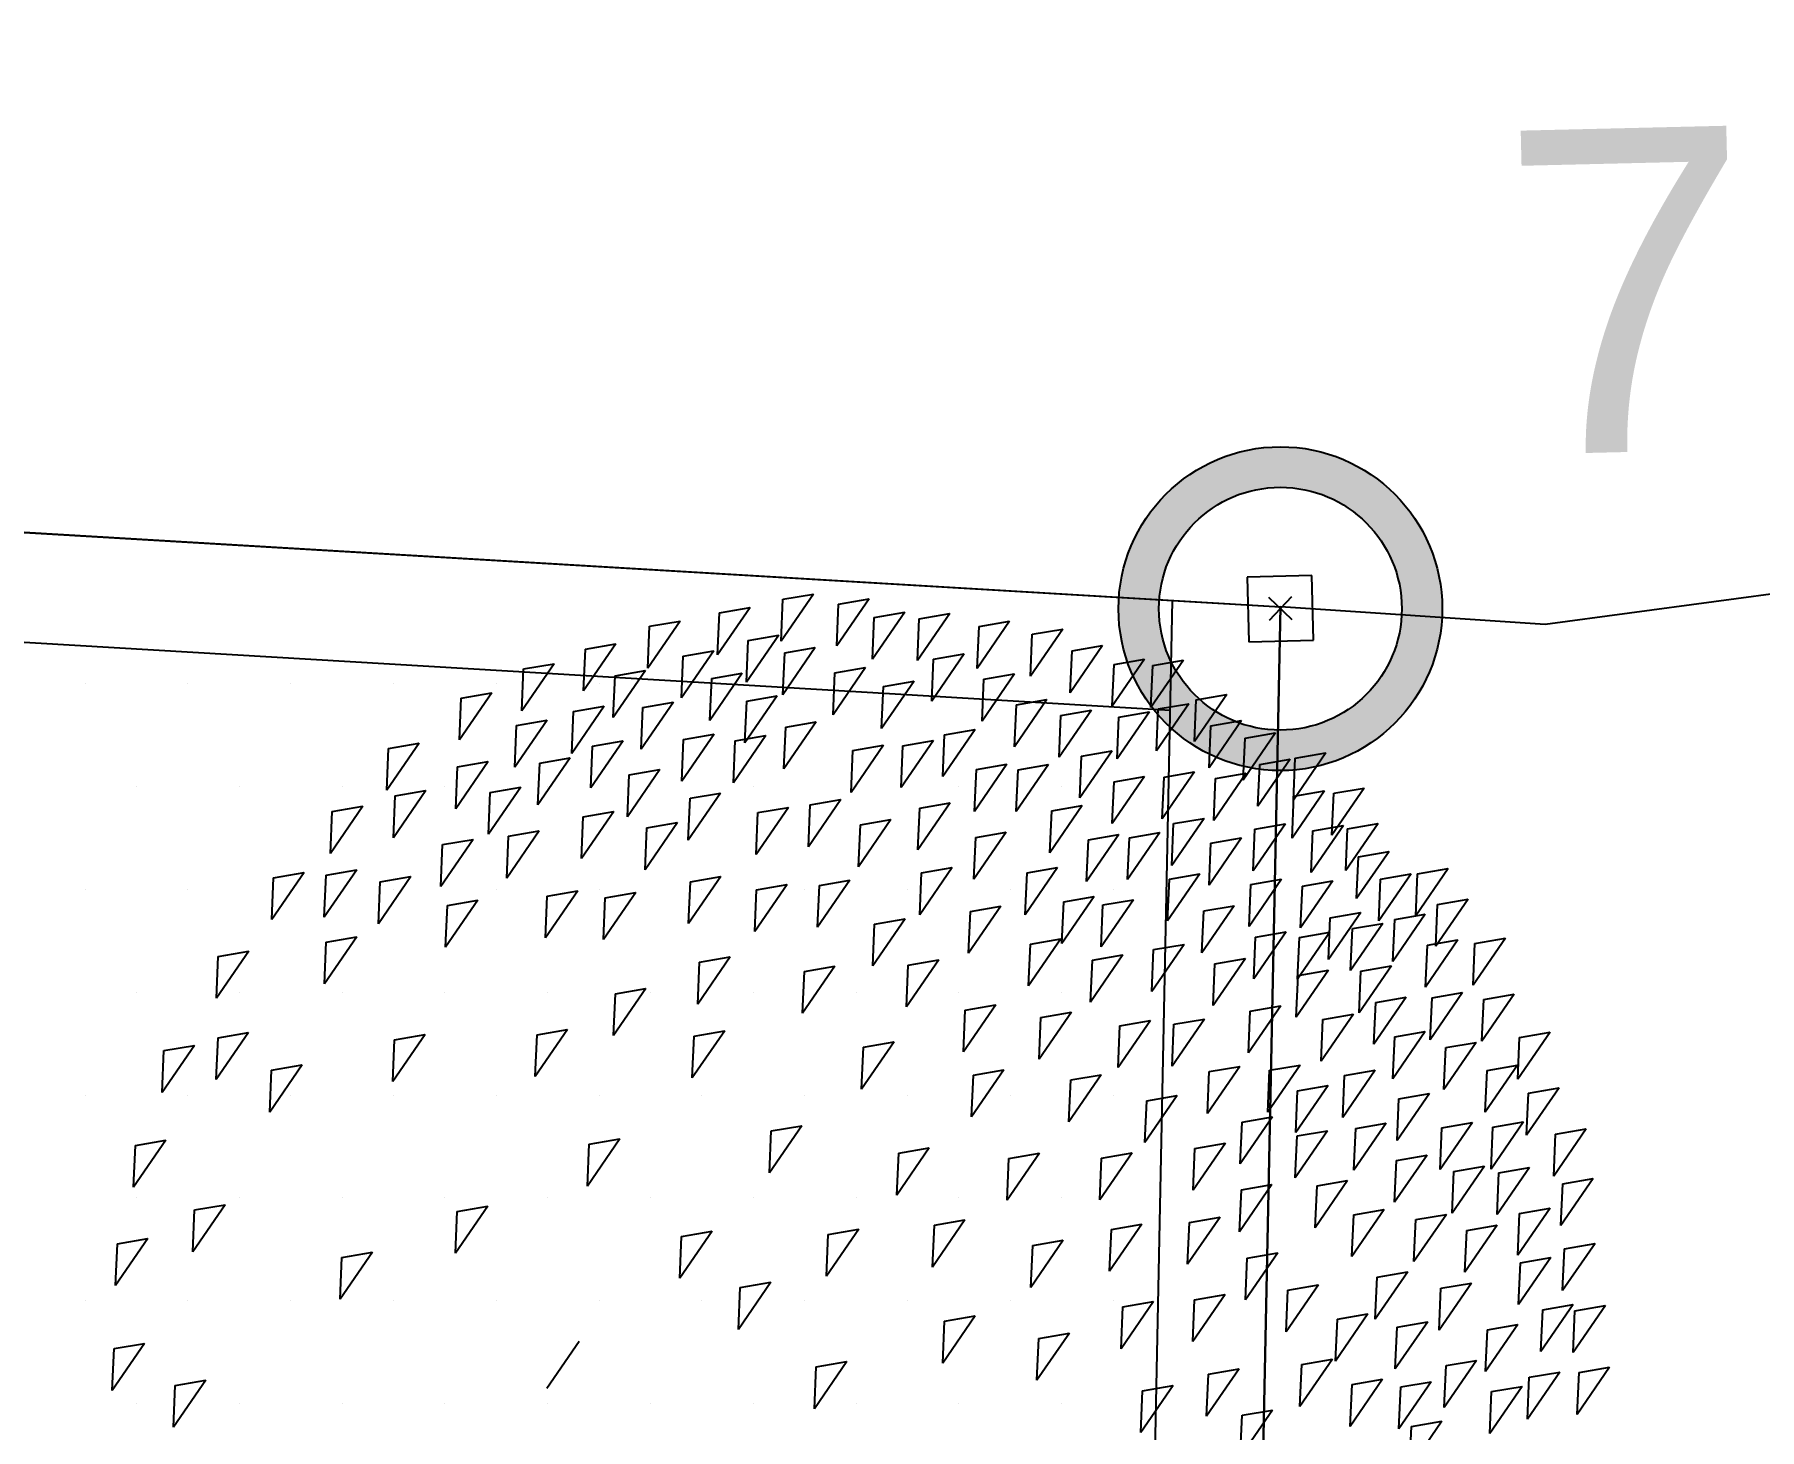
# Model space of a CAD drawing. Header units: millimetres. Extents: x 43168.9 to 43194.6, y -25545.1 to -25543.4.
# Drawn here: x 43172.3356 to 43172.3995, y -25543.6794 to -25543.6277 of the extents above; entities that cross this region are included whole.
import ezdxf

# ---------------------------------------------------------------- set-up
doc = ezdxf.new("R2010")
doc.units = ezdxf.units.MM
doc.header["$LTSCALE"] = 200
doc.layers.add('agac_sgh', color=7, linetype='Continuous', true_color=0x244700)
doc.layers.add('cim_sgh', color=7, linetype='Continuous', true_color=0x248f00)
for name, color, linetype in [('arsasiniri_sgh', 10, 'Continuous'), ('sembol_sgh', 8, 'Continuous'), ('vaziyet-01_sgh', 33, 'Continuous')]:
    doc.layers.add(name, color=color, linetype=linetype)
doc.styles.add('1-200', font='arial.ttf', dxfattribs={"height": 60})

msp = doc.modelspace()

# ---------------------------------------------------------------- hatches: boundary and pattern name
h = msp.add_hatch(color=256)
edge = h.paths.add_edge_path()
edge.add_arc((43172.381754, -25543.648962), 0.006, 0, 360)
edge = h.paths.add_edge_path(flags=16)
edge.add_arc((43172.381754, -25543.648962), 0.0045, 0, 360)

# ---------------------------------------------------------------- linework, layer by layer
at = {"color": 0, "linetype": 'ByBlock', "lineweight": -2}
for p, q in [((43172.382925, -25543.647734), (43172.380526, -25543.647791)), ((43172.380526, -25543.647791), (43172.380583, -25543.65019)), ((43172.382983, -25543.650133), (43172.382925, -25543.647734)), ((43172.382189, -25543.649376), (43172.38132, -25543.648548)), ((43172.382168, -25543.648528), (43172.38134, -25543.649396)), ((43172.380583, -25543.65019), (43172.382983, -25543.650133))]:
    msp.add_line(p, q, dxfattribs=at)
at = {"color": 0, "linetype": 'Continuous', "lineweight": -2}
for radius in [0.006, 0.0045]:
    msp.add_circle((43172.381754, -25543.648962), radius, dxfattribs=at)
at = {"layer": 'agac_sgh', "color": 0}
for p, q in [((43172.364449, -25543.648418), (43172.36325, -25543.650163)), ((43172.363318, -25543.648614), (43172.364449, -25543.648418)), ((43172.362098, -25543.648922), (43172.360899, -25543.650667)), ((43172.360899, -25543.650667), (43172.360966, -25543.649118)), ((43172.360966, -25543.649118), (43172.362098, -25543.648922)), ((43172.36325, -25543.650163), (43172.363318, -25543.648614)), ((43172.366512, -25543.648592), (43172.365313, -25543.650337)), ((43172.365313, -25543.650337), (43172.36538, -25543.648788)), ((43172.36538, -25543.648788), (43172.366512, -25543.648592)), ((43172.367833, -25543.649088), (43172.366633, -25543.650833)), ((43172.366701, -25543.649284), (43172.367833, -25543.649088)), ((43172.369505, -25543.649136), (43172.368306, -25543.650882)), ((43172.368373, -25543.649332), (43172.369505, -25543.649136)), ((43172.359507, -25543.649419), (43172.358308, -25543.651164)), ((43172.358308, -25543.651164), (43172.358375, -25543.649615)), ((43172.358375, -25543.649615), (43172.359507, -25543.649419)), ((43172.366633, -25543.650833), (43172.366701, -25543.649284)), ((43172.368306, -25543.650882), (43172.368373, -25543.649332)), ((43172.371719, -25543.649429), (43172.37052, -25543.651175)), ((43172.37052, -25543.651175), (43172.370587, -25543.649625)), ((43172.370587, -25543.649625), (43172.371719, -25543.649429)), ((43172.373693, -25543.649715), (43172.372494, -25543.651461)), ((43172.372561, -25543.649911), (43172.373693, -25543.649715)), ((43172.35713, -25543.650265), (43172.355931, -25543.65201)), ((43172.355931, -25543.65201), (43172.355998, -25543.650461)), ((43172.355998, -25543.650461), (43172.35713, -25543.650265)), ((43172.363167, -25543.649944), (43172.361968, -25543.65169)), ((43172.361968, -25543.65169), (43172.362035, -25543.65014)), ((43172.362035, -25543.65014), (43172.363167, -25543.649944)), ((43172.364517, -25543.650403), (43172.363317, -25543.652148)), ((43172.363385, -25543.650599), (43172.364517, -25543.650403)), ((43172.372494, -25543.651461), (43172.372561, -25543.649911)), ((43172.375165, -25543.65033), (43172.373966, -25543.652076)), ((43172.374033, -25543.650526), (43172.375165, -25543.65033)), ((43172.354841, -25543.650999), (43172.353642, -25543.652745)), ((43172.353709, -25543.651195), (43172.354841, -25543.650999)), ((43172.360756, -25543.650523), (43172.359557, -25543.652268)), ((43172.359557, -25543.652268), (43172.359624, -25543.650719)), ((43172.359624, -25543.650719), (43172.360756, -25543.650523)), ((43172.363317, -25543.652148), (43172.363385, -25543.650599)), ((43172.366378, -25543.651143), (43172.365179, -25543.652889)), ((43172.365246, -25543.651339), (43172.366378, -25543.651143)), ((43172.370033, -25543.650639), (43172.368834, -25543.652384)), ((43172.368834, -25543.652384), (43172.368902, -25543.650835)), ((43172.368902, -25543.650835), (43172.370033, -25543.650639)), ((43172.373966, -25543.652076), (43172.374033, -25543.650526)), ((43172.376724, -25543.650833), (43172.375525, -25543.652578)), ((43172.375525, -25543.652578), (43172.375592, -25543.651029)), ((43172.375592, -25543.651029), (43172.376724, -25543.650833)), ((43172.378158, -25543.650875), (43172.376959, -25543.65262)), ((43172.376959, -25543.65262), (43172.377026, -25543.651071)), ((43172.377026, -25543.651071), (43172.378158, -25543.650875)), ((43172.353642, -25543.652745), (43172.353709, -25543.651195)), ((43172.358228, -25543.65125), (43172.357029, -25543.652996)), ((43172.357029, -25543.652996), (43172.357096, -25543.651446)), ((43172.357096, -25543.651446), (43172.358228, -25543.65125)), ((43172.361813, -25543.651354), (43172.360613, -25543.653099)), ((43172.360613, -25543.653099), (43172.360681, -25543.65155)), ((43172.360681, -25543.65155), (43172.361813, -25543.651354)), ((43172.365179, -25543.652889), (43172.365246, -25543.651339)), ((43172.368176, -25543.651653), (43172.366977, -25543.653398)), ((43172.367044, -25543.651849), (43172.368176, -25543.651653)), ((43172.371895, -25543.651379), (43172.370696, -25543.653125)), ((43172.370696, -25543.653125), (43172.370763, -25543.651575)), ((43172.370763, -25543.651575), (43172.371895, -25543.651379)), ((43172.352527, -25543.652076), (43172.351328, -25543.653822)), ((43172.351328, -25543.653822), (43172.351395, -25543.652272)), ((43172.351395, -25543.652272), (43172.352527, -25543.652076)), ((43172.35926, -25543.652424), (43172.35806, -25543.654169)), ((43172.358128, -25543.65262), (43172.35926, -25543.652424)), ((43172.363108, -25543.652192), (43172.361909, -25543.653938)), ((43172.361909, -25543.653938), (43172.361976, -25543.652388)), ((43172.361976, -25543.652388), (43172.363108, -25543.652192)), ((43172.366977, -25543.653398), (43172.367044, -25543.651849)), ((43172.373102, -25543.65233), (43172.371903, -25543.654075)), ((43172.37197, -25543.652526), (43172.373102, -25543.65233)), ((43172.379768, -25543.652142), (43172.378569, -25543.653887)), ((43172.378569, -25543.653887), (43172.378636, -25543.652338)), ((43172.378636, -25543.652338), (43172.379768, -25543.652142)), ((43172.356694, -25543.652579), (43172.355495, -25543.654324)), ((43172.355495, -25543.654324), (43172.355562, -25543.652775)), ((43172.355562, -25543.652775), (43172.356694, -25543.652579)), ((43172.35806, -25543.654169), (43172.358128, -25543.65262)), ((43172.371903, -25543.654075), (43172.37197, -25543.652526)), ((43172.37475, -25543.652721), (43172.373551, -25543.654466)), ((43172.373551, -25543.654466), (43172.373618, -25543.652917)), ((43172.373618, -25543.652917), (43172.37475, -25543.652721)), ((43172.3769, -25543.652783), (43172.375701, -25543.654528)), ((43172.375701, -25543.654528), (43172.375768, -25543.652979)), ((43172.375768, -25543.652979), (43172.3769, -25543.652783)), ((43172.378359, -25543.652482), (43172.37716, -25543.654228)), ((43172.37716, -25543.654228), (43172.377227, -25543.652678)), ((43172.377227, -25543.652678), (43172.378359, -25543.652482)), ((43172.354581, -25543.653089), (43172.353382, -25543.654835)), ((43172.353382, -25543.654835), (43172.353449, -25543.653285)), ((43172.353449, -25543.653285), (43172.354581, -25543.653089)), ((43172.360769, -25543.653612), (43172.35957, -25543.655357)), ((43172.359637, -25543.653808), (43172.360769, -25543.653612)), ((43172.36268, -25543.653667), (43172.361481, -25543.655413)), ((43172.361548, -25543.653863), (43172.36268, -25543.653667)), ((43172.364554, -25543.65315), (43172.363355, -25543.654895)), ((43172.363355, -25543.654895), (43172.363422, -25543.653346)), ((43172.363422, -25543.653346), (43172.364554, -25543.65315)), ((43172.37044, -25543.653435), (43172.369241, -25543.65518)), ((43172.369241, -25543.65518), (43172.369308, -25543.653631)), ((43172.369308, -25543.653631), (43172.37044, -25543.653435)), ((43172.380309, -25543.653111), (43172.37911, -25543.654856)), ((43172.37911, -25543.654856), (43172.379177, -25543.653307)), ((43172.379177, -25543.653307), (43172.380309, -25543.653111)), ((43172.381579, -25543.653567), (43172.38038, -25543.655312)), ((43172.380447, -25543.653763), (43172.381579, -25543.653567)), ((43172.349835, -25543.653943), (43172.348636, -25543.655689)), ((43172.348636, -25543.655689), (43172.348704, -25543.654139)), ((43172.348704, -25543.654139), (43172.349835, -25543.653943)), ((43172.357398, -25543.653857), (43172.356199, -25543.655603)), ((43172.356199, -25543.655603), (43172.356266, -25543.654053)), ((43172.356266, -25543.654053), (43172.357398, -25543.653857)), ((43172.35957, -25543.655357), (43172.359637, -25543.653808)), ((43172.361481, -25543.655413), (43172.361548, -25543.653863)), ((43172.367044, -25543.654023), (43172.365845, -25543.655768)), ((43172.365845, -25543.655768), (43172.365913, -25543.654219)), ((43172.365913, -25543.654219), (43172.367044, -25543.654023)), ((43172.368893, -25543.653847), (43172.367694, -25543.655593)), ((43172.367694, -25543.655593), (43172.367761, -25543.654043)), ((43172.367761, -25543.654043), (43172.368893, -25543.653847)), ((43172.375517, -25543.65423), (43172.374318, -25543.655976)), ((43172.374385, -25543.654426), (43172.375517, -25543.65423)), ((43172.38038, -25543.655312), (43172.380447, -25543.653763)), ((43172.38344, -25543.654307), (43172.382241, -25543.656053)), ((43172.382308, -25543.654503), (43172.38344, -25543.654307)), ((43172.352393, -25543.654628), (43172.351194, -25543.656373)), ((43172.351194, -25543.656373), (43172.351261, -25543.654824)), ((43172.351261, -25543.654824), (43172.352393, -25543.654628)), ((43172.355436, -25543.654487), (43172.354237, -25543.656232)), ((43172.354237, -25543.656232), (43172.354304, -25543.654683)), ((43172.354304, -25543.654683), (43172.355436, -25543.654487)), ((43172.358757, -25543.654926), (43172.357557, -25543.656672)), ((43172.357625, -25543.655122), (43172.358757, -25543.654926)), ((43172.371622, -25543.654727), (43172.370423, -25543.656473)), ((43172.370423, -25543.656473), (43172.37049, -25543.654923)), ((43172.37049, -25543.654923), (43172.371622, -25543.654727)), ((43172.373165, -25543.654734), (43172.371966, -25543.656479)), ((43172.371966, -25543.656479), (43172.372033, -25543.65493)), ((43172.372033, -25543.65493), (43172.373165, -25543.654734)), ((43172.374318, -25543.655976), (43172.374385, -25543.654426)), ((43172.38212, -25543.654536), (43172.380921, -25543.656281)), ((43172.380921, -25543.656281), (43172.380988, -25543.654732)), ((43172.380988, -25543.654732), (43172.38212, -25543.654536)), ((43172.382241, -25543.656053), (43172.382308, -25543.654503)), ((43172.3536, -25543.655578), (43172.352401, -25543.657323)), ((43172.352468, -25543.655774), (43172.3536, -25543.655578)), ((43172.357557, -25543.656672), (43172.357625, -25543.655122)), ((43172.376724, -25543.65518), (43172.375525, -25543.656926)), ((43172.375525, -25543.656926), (43172.375592, -25543.655376)), ((43172.375592, -25543.655376), (43172.376724, -25543.65518)), ((43172.378573, -25543.655005), (43172.377374, -25543.656751)), ((43172.377374, -25543.656751), (43172.377441, -25543.655201)), ((43172.377441, -25543.655201), (43172.378573, -25543.655005)), ((43172.380485, -25543.655061), (43172.379286, -25543.656806)), ((43172.379286, -25543.656806), (43172.379353, -25543.655257)), ((43172.379353, -25543.655257), (43172.380485, -25543.655061)), ((43172.384861, -25543.655607), (43172.383662, -25543.657352)), ((43172.38373, -25543.655803), (43172.384861, -25543.655607)), ((43172.350079, -25543.655705), (43172.34888, -25543.65745)), ((43172.34888, -25543.65745), (43172.348947, -25543.655901)), ((43172.348947, -25543.655901), (43172.350079, -25543.655705)), ((43172.352401, -25543.657323), (43172.352468, -25543.655774)), ((43172.361008, -25543.655793), (43172.359809, -25543.657538)), ((43172.359809, -25543.657538), (43172.359876, -25543.655989)), ((43172.359876, -25543.655989), (43172.361008, -25543.655793)), ((43172.36546, -25543.656036), (43172.364261, -25543.657781)), ((43172.364261, -25543.657781), (43172.364328, -25543.656232)), ((43172.364328, -25543.656232), (43172.36546, -25543.656036)), ((43172.369522, -25543.656154), (43172.368323, -25543.657899)), ((43172.36839, -25543.65635), (43172.369522, -25543.656154)), ((43172.37441, -25543.656257), (43172.373211, -25543.658003)), ((43172.373278, -25543.656453), (43172.37441, -25543.656257)), ((43172.38339, -25543.655717), (43172.382191, -25543.657462)), ((43172.382191, -25543.657462), (43172.382258, -25543.655913)), ((43172.382258, -25543.655913), (43172.38339, -25543.655717)), ((43172.383662, -25543.657352), (43172.38373, -25543.655803)), ((43172.347748, -25543.656285), (43172.346549, -25543.658031)), ((43172.346549, -25543.658031), (43172.346616, -25543.656481)), ((43172.346616, -25543.656481), (43172.347748, -25543.656285)), ((43172.357046, -25543.656479), (43172.355847, -25543.658224)), ((43172.355847, -25543.658224), (43172.355914, -25543.656675)), ((43172.355914, -25543.656675), (43172.357046, -25543.656479)), ((43172.359411, -25543.65689), (43172.358211, -25543.658636)), ((43172.358279, -25543.657086), (43172.359411, -25543.65689)), ((43172.363523, -25543.656323), (43172.362324, -25543.658069)), ((43172.362324, -25543.658069), (43172.362391, -25543.656519)), ((43172.362391, -25543.656519), (43172.363523, -25543.656323)), ((43172.367321, -25543.656776), (43172.366122, -25543.658522)), ((43172.366189, -25543.656972), (43172.367321, -25543.656776)), ((43172.368323, -25543.657899), (43172.36839, -25543.65635)), ((43172.373211, -25543.658003), (43172.373278, -25543.656453)), ((43172.378925, -25543.656732), (43172.377726, -25543.658477)), ((43172.377793, -25543.656928), (43172.378925, -25543.656732)), ((43172.351835, -25543.65751), (43172.350636, -25543.659255)), ((43172.350703, -25543.657706), (43172.351835, -25543.65751)), ((43172.354279, -25543.657199), (43172.35308, -25543.658945)), ((43172.35308, -25543.658945), (43172.353147, -25543.657395)), ((43172.353147, -25543.657395), (43172.354279, -25543.657199)), ((43172.358211, -25543.658636), (43172.358279, -25543.657086)), ((43172.366122, -25543.658522), (43172.366189, -25543.656972)), ((43172.371597, -25543.657244), (43172.370398, -25543.658989)), ((43172.370398, -25543.658989), (43172.370465, -25543.65744)), ((43172.370465, -25543.65744), (43172.371597, -25543.657244)), ((43172.375769, -25543.657326), (43172.374569, -25543.659072)), ((43172.374569, -25543.659072), (43172.374637, -25543.657522)), ((43172.374637, -25543.657522), (43172.375769, -25543.657326)), ((43172.37729, -25543.657256), (43172.376091, -25543.659002)), ((43172.376091, -25543.659002), (43172.376158, -25543.657452)), ((43172.376158, -25543.657452), (43172.37729, -25543.657256)), ((43172.377726, -25543.658477), (43172.377793, -25543.656928)), ((43172.380309, -25543.657458), (43172.37911, -25543.659204)), ((43172.379177, -25543.657654), (43172.380309, -25543.657458)), ((43172.381944, -25543.656933), (43172.380745, -25543.658679)), ((43172.380745, -25543.658679), (43172.380812, -25543.657129)), ((43172.380812, -25543.657129), (43172.381944, -25543.656933)), ((43172.384094, -25543.656996), (43172.382895, -25543.658741)), ((43172.382895, -25543.658741), (43172.382962, -25543.657192)), ((43172.382962, -25543.657192), (43172.384094, -25543.656996)), ((43172.385377, -25543.656919), (43172.384178, -25543.658664)), ((43172.384178, -25543.658664), (43172.384245, -25543.657115)), ((43172.384245, -25543.657115), (43172.385377, -25543.656919)), ((43172.350636, -25543.659255), (43172.350703, -25543.657706)), ((43172.37911, -25543.659204), (43172.379177, -25543.657654)), ((43172.38578, -25543.65796), (43172.38458, -25543.659705)), ((43172.38458, -25543.659705), (43172.384648, -25543.658156)), ((43172.384648, -25543.658156), (43172.38578, -25543.65796)), ((43172.345572, -25543.658739), (43172.344373, -25543.660485)), ((43172.34444, -25543.658935), (43172.345572, -25543.658739)), ((43172.347521, -25543.658643), (43172.346322, -25543.660388)), ((43172.34639, -25543.658839), (43172.347521, -25543.658643)), ((43172.369585, -25543.658558), (43172.368386, -25543.660304)), ((43172.368386, -25543.660304), (43172.368453, -25543.658754)), ((43172.368453, -25543.658754), (43172.369585, -25543.658558)), ((43172.373496, -25543.658557), (43172.372297, -25543.660303)), ((43172.372297, -25543.660303), (43172.372364, -25543.658753)), ((43172.372364, -25543.658753), (43172.373496, -25543.658557)), ((43172.378774, -25543.658787), (43172.377575, -25543.660532)), ((43172.377642, -25543.658983), (43172.378774, -25543.658787)), ((43172.386597, -25543.658785), (43172.385398, -25543.66053)), ((43172.385465, -25543.65898), (43172.386597, -25543.658785)), ((43172.387968, -25543.658595), (43172.386769, -25543.660341)), ((43172.386769, -25543.660341), (43172.386836, -25543.658791)), ((43172.386836, -25543.658791), (43172.387968, -25543.658595)), ((43172.344373, -25543.660485), (43172.34444, -25543.658935)), ((43172.346322, -25543.660388), (43172.34639, -25543.658839)), ((43172.349525, -25543.658892), (43172.348326, -25543.660637)), ((43172.348326, -25543.660637), (43172.348393, -25543.659088)), ((43172.348393, -25543.659088), (43172.349525, -25543.658892)), ((43172.355713, -25543.659414), (43172.354514, -25543.66116)), ((43172.354581, -25543.65961), (43172.355713, -25543.659414)), ((43172.36102, -25543.658882), (43172.359821, -25543.660627)), ((43172.359821, -25543.660627), (43172.359888, -25543.659078)), ((43172.359888, -25543.659078), (43172.36102, -25543.658882)), ((43172.363473, -25543.659182), (43172.362274, -25543.660927)), ((43172.362274, -25543.660927), (43172.362341, -25543.659378)), ((43172.362341, -25543.659378), (43172.363473, -25543.659182)), ((43172.365799, -25543.65902), (43172.3646, -25543.660766)), ((43172.3646, -25543.660766), (43172.364668, -25543.659216)), ((43172.364668, -25543.659216), (43172.365799, -25543.65902)), ((43172.377575, -25543.660532), (43172.377642, -25543.658983)), ((43172.381793, -25543.658988), (43172.380594, -25543.660734)), ((43172.380594, -25543.660734), (43172.380661, -25543.659184)), ((43172.380661, -25543.659184), (43172.381793, -25543.658988)), ((43172.383704, -25543.659044), (43172.382505, -25543.660789)), ((43172.382505, -25543.660789), (43172.382573, -25543.65924)), ((43172.382573, -25543.65924), (43172.383704, -25543.659044)), ((43172.385398, -25543.66053), (43172.385465, -25543.65898)), ((43172.352016, -25543.659765), (43172.350816, -25543.66151)), ((43172.350816, -25543.66151), (43172.350884, -25543.659961)), ((43172.350884, -25543.659961), (43172.352016, -25543.659765)), ((43172.354514, -25543.66116), (43172.354581, -25543.65961)), ((43172.357864, -25543.659477), (43172.356665, -25543.661222)), ((43172.356665, -25543.661222), (43172.356732, -25543.659673)), ((43172.356732, -25543.659673), (43172.357864, -25543.659477)), ((43172.371396, -25543.659984), (43172.370197, -25543.661729)), ((43172.370264, -25543.66018), (43172.371396, -25543.659984)), ((43172.374855, -25543.659626), (43172.373656, -25543.661372)), ((43172.373656, -25543.661372), (43172.373723, -25543.659822)), ((43172.373723, -25543.659822), (43172.374855, -25543.659626)), ((43172.376309, -25543.659745), (43172.37511, -25543.66149)), ((43172.37511, -25543.66149), (43172.375177, -25543.659941)), ((43172.375177, -25543.659941), (43172.376309, -25543.659745)), ((43172.380045, -25543.659967), (43172.378846, -25543.661713)), ((43172.378913, -25543.660163), (43172.380045, -25543.659967)), ((43172.38871, -25543.659723), (43172.387511, -25543.661468)), ((43172.387511, -25543.661468), (43172.387578, -25543.659919)), ((43172.387578, -25543.659919), (43172.38871, -25543.659723)), ((43172.36785, -25543.660453), (43172.36665, -25543.662198)), ((43172.36665, -25543.662198), (43172.366718, -25543.660649)), ((43172.366718, -25543.660649), (43172.36785, -25543.660453)), ((43172.370197, -25543.661729), (43172.370264, -25543.66018)), ((43172.378846, -25543.661713), (43172.378913, -25543.660163)), ((43172.384736, -25543.660218), (43172.383537, -25543.661963)), ((43172.383537, -25543.661963), (43172.383604, -25543.660414)), ((43172.383604, -25543.660414), (43172.384736, -25543.660218)), ((43172.385557, -25543.660623), (43172.384358, -25543.662368)), ((43172.384425, -25543.660819), (43172.385557, -25543.660623)), ((43172.387125, -25543.660287), (43172.385926, -25543.662032)), ((43172.385926, -25543.662032), (43172.385993, -25543.660483)), ((43172.385993, -25543.660483), (43172.387125, -25543.660287)), ((43172.347526, -25543.661122), (43172.346327, -25543.662867)), ((43172.346327, -25543.662867), (43172.346394, -25543.661318)), ((43172.346394, -25543.661318), (43172.347526, -25543.661122)), ((43172.373622, -25543.661192), (43172.372423, -25543.662938)), ((43172.37249, -25543.661388), (43172.373622, -25543.661192)), ((43172.381969, -25543.660938), (43172.38077, -25543.662684)), ((43172.38077, -25543.662684), (43172.380837, -25543.661134)), ((43172.380837, -25543.661134), (43172.381969, -25543.660938)), ((43172.383591, -25543.660947), (43172.382392, -25543.662693)), ((43172.382392, -25543.662693), (43172.382459, -25543.661143)), ((43172.382459, -25543.661143), (43172.383591, -25543.660947)), ((43172.384358, -25543.662368), (43172.384425, -25543.660819)), ((43172.388333, -25543.661237), (43172.387134, -25543.662983)), ((43172.387201, -25543.661433), (43172.388333, -25543.661237)), ((43172.390093, -25543.661174), (43172.388894, -25543.662919)), ((43172.388894, -25543.662919), (43172.388961, -25543.66137)), ((43172.388961, -25543.66137), (43172.390093, -25543.661174)), ((43172.343522, -25543.661654), (43172.342323, -25543.6634)), ((43172.342323, -25543.6634), (43172.34239, -25543.66185)), ((43172.34239, -25543.66185), (43172.343522, -25543.661654)), ((43172.36136, -25543.661866), (43172.360161, -25543.663612)), ((43172.360228, -25543.662062), (43172.36136, -25543.661866)), ((43172.369095, -25543.661976), (43172.367896, -25543.663722)), ((43172.367963, -25543.662172), (43172.369095, -25543.661976)), ((43172.372423, -25543.662938), (43172.37249, -25543.661388)), ((43172.37592, -25543.661793), (43172.37472, -25543.663538)), ((43172.37472, -25543.663538), (43172.374788, -25543.661989)), ((43172.374788, -25543.661989), (43172.37592, -25543.661793)), ((43172.378183, -25543.661401), (43172.376984, -25543.663146)), ((43172.376984, -25543.663146), (43172.377051, -25543.661597)), ((43172.377051, -25543.661597), (43172.378183, -25543.661401)), ((43172.38046, -25543.661924), (43172.379261, -25543.66367)), ((43172.379328, -25543.66212), (43172.38046, -25543.661924)), ((43172.387134, -25543.662983), (43172.387201, -25543.661433)), ((43172.360161, -25543.663612), (43172.360228, -25543.662062)), ((43172.365246, -25543.662208), (43172.364047, -25543.663953)), ((43172.364047, -25543.663953), (43172.364114, -25543.662404)), ((43172.364114, -25543.662404), (43172.365246, -25543.662208)), ((43172.367896, -25543.663722), (43172.367963, -25543.662172)), ((43172.379261, -25543.66367), (43172.379328, -25543.66212)), ((43172.383541, -25543.662357), (43172.382342, -25543.664102)), ((43172.382342, -25543.664102), (43172.382409, -25543.662553)), ((43172.382409, -25543.662553), (43172.383541, -25543.662357)), ((43172.385868, -25543.662196), (43172.384669, -25543.663941)), ((43172.384669, -25543.663941), (43172.384736, -25543.662392)), ((43172.384736, -25543.662392), (43172.385868, -25543.662196)), ((43172.358241, -25543.663034), (43172.357042, -25543.66478)), ((43172.357042, -25543.66478), (43172.357109, -25543.66323)), ((43172.357109, -25543.66323), (43172.358241, -25543.663034)), ((43172.388509, -25543.663187), (43172.38731, -25543.664933)), ((43172.387377, -25543.663383), (43172.388509, -25543.663187)), ((43172.39042, -25543.663243), (43172.389221, -25543.664988)), ((43172.389289, -25543.663439), (43172.39042, -25543.663243)), ((43172.371208, -25543.663639), (43172.370008, -25543.665385)), ((43172.370008, -25543.665385), (43172.370076, -25543.663835)), ((43172.370076, -25543.663835), (43172.371208, -25543.663639)), ((43172.374008, -25543.663911), (43172.372809, -25543.665656)), ((43172.372876, -25543.664107), (43172.374008, -25543.663911)), ((43172.381768, -25543.663678), (43172.380569, -25543.665424)), ((43172.380569, -25543.665424), (43172.380636, -25543.663874)), ((43172.380636, -25543.663874), (43172.381768, -25543.663678)), ((43172.386421, -25543.663356), (43172.385222, -25543.665101)), ((43172.385222, -25543.665101), (43172.385289, -25543.663552)), ((43172.385289, -25543.663552), (43172.386421, -25543.663356)), ((43172.38731, -25543.664933), (43172.387377, -25543.663383)), ((43172.389221, -25543.664988), (43172.389289, -25543.663439)), ((43172.355336, -25543.664552), (43172.354137, -25543.666297)), ((43172.354204, -25543.664748), (43172.355336, -25543.664552)), ((43172.372809, -25543.665656), (43172.372876, -25543.664107)), ((43172.376938, -25543.664225), (43172.375739, -25543.66597)), ((43172.375739, -25543.66597), (43172.375806, -25543.664421)), ((43172.375806, -25543.664421), (43172.376938, -25543.664225)), ((43172.378938, -25543.664168), (43172.377739, -25543.665914)), ((43172.377739, -25543.665914), (43172.377806, -25543.664364)), ((43172.377806, -25543.664364), (43172.378938, -25543.664168)), ((43172.384459, -25543.663985), (43172.38326, -25543.665731)), ((43172.38326, -25543.665731), (43172.383327, -25543.664181)), ((43172.383327, -25543.664181), (43172.384459, -25543.663985)), ((43172.34151, -25543.665143), (43172.340311, -25543.666888)), ((43172.340378, -25543.665339), (43172.34151, -25543.665143)), ((43172.343514, -25543.664667), (43172.342315, -25543.666412)), ((43172.342315, -25543.666412), (43172.342382, -25543.664863)), ((43172.342382, -25543.664863), (43172.343514, -25543.664667)), ((43172.350054, -25543.664742), (43172.348855, -25543.666487)), ((43172.348855, -25543.666487), (43172.348922, -25543.664938)), ((43172.348922, -25543.664938), (43172.350054, -25543.664742)), ((43172.354137, -25543.666297), (43172.354204, -25543.664748)), ((43172.361159, -25543.664606), (43172.35996, -25543.666352)), ((43172.35996, -25543.666352), (43172.360027, -25543.664802)), ((43172.360027, -25543.664802), (43172.361159, -25543.664606)), ((43172.367435, -25543.665017), (43172.366235, -25543.666762)), ((43172.366303, -25543.665213), (43172.367435, -25543.665017)), ((43172.387125, -25543.664635), (43172.385926, -25543.66638)), ((43172.385926, -25543.66638), (43172.385993, -25543.664831)), ((43172.385993, -25543.664831), (43172.387125, -25543.664635)), ((43172.389012, -25543.665032), (43172.387813, -25543.666778)), ((43172.38788, -25543.665228), (43172.389012, -25543.665032)), ((43172.391754, -25543.664654), (43172.390554, -25543.6664)), ((43172.390554, -25543.6664), (43172.390622, -25543.66485)), ((43172.390622, -25543.66485), (43172.391754, -25543.664654)), ((43172.340311, -25543.666888), (43172.340378, -25543.665339)), ((43172.366235, -25543.666762), (43172.366303, -25543.665213)), ((43172.387813, -25543.666778), (43172.38788, -25543.665228)), ((43172.345501, -25543.665868), (43172.344302, -25543.667614)), ((43172.344302, -25543.667614), (43172.344369, -25543.666064)), ((43172.344369, -25543.666064), (43172.345501, -25543.665868)), ((43172.371509, -25543.66605), (43172.37031, -25543.667796)), ((43172.37031, -25543.667796), (43172.370378, -25543.666246)), ((43172.370378, -25543.666246), (43172.371509, -25543.66605)), ((43172.375115, -25543.666231), (43172.373916, -25543.667977)), ((43172.373916, -25543.667977), (43172.373983, -25543.666427)), ((43172.373983, -25543.666427), (43172.375115, -25543.666231)), ((43172.380246, -25543.665922), (43172.379047, -25543.667668)), ((43172.379047, -25543.667668), (43172.379114, -25543.666118)), ((43172.379114, -25543.666118), (43172.380246, -25543.665922)), ((43172.382485, -25543.665873), (43172.381286, -25543.667618)), ((43172.381286, -25543.667618), (43172.381353, -25543.666069)), ((43172.381353, -25543.666069), (43172.382485, -25543.665873)), ((43172.385264, -25543.666068), (43172.384065, -25543.667813)), ((43172.384065, -25543.667813), (43172.384132, -25543.666264)), ((43172.384132, -25543.666264), (43172.385264, -25543.666068)), ((43172.390546, -25543.665878), (43172.389347, -25543.667623)), ((43172.389347, -25543.667623), (43172.389414, -25543.666074)), ((43172.389414, -25543.666074), (43172.390546, -25543.665878)), ((43172.377932, -25543.666999), (43172.376733, -25543.668745)), ((43172.3768, -25543.667195), (43172.377932, -25543.666999)), ((43172.38352, -25543.666627), (43172.382321, -25543.668373)), ((43172.382321, -25543.668373), (43172.382388, -25543.666823)), ((43172.382388, -25543.666823), (43172.38352, -25543.666627)), ((43172.387276, -25543.666927), (43172.386077, -25543.668672)), ((43172.386077, -25543.668672), (43172.386144, -25543.667123)), ((43172.386144, -25543.667123), (43172.387276, -25543.666927)), ((43172.392081, -25543.666723), (43172.390881, -25543.668469)), ((43172.390881, -25543.668469), (43172.390949, -25543.666919)), ((43172.390949, -25543.666919), (43172.392081, -25543.666723)), ((43172.376733, -25543.668745), (43172.3768, -25543.667195)), ((43172.364014, -25543.668121), (43172.362815, -25543.669867)), ((43172.362815, -25543.669867), (43172.362882, -25543.668317)), ((43172.362882, -25543.668317), (43172.364014, -25543.668121)), ((43172.381466, -25543.667788), (43172.380267, -25543.669534)), ((43172.380267, -25543.669534), (43172.380334, -25543.667984)), ((43172.380334, -25543.667984), (43172.381466, -25543.667788)), ((43172.383503, -25543.668305), (43172.382304, -25543.67005)), ((43172.382371, -25543.668501), (43172.383503, -25543.668305)), ((43172.385679, -25543.668025), (43172.38448, -25543.66977)), ((43172.38448, -25543.66977), (43172.384547, -25543.668221)), ((43172.384547, -25543.668221), (43172.385679, -25543.668025)), ((43172.388874, -25543.668003), (43172.387674, -25543.669748)), ((43172.387674, -25543.669748), (43172.387742, -25543.668199)), ((43172.387742, -25543.668199), (43172.388874, -25543.668003)), ((43172.390764, -25543.667982), (43172.389565, -25543.669727)), ((43172.389565, -25543.669727), (43172.389632, -25543.668178)), ((43172.389632, -25543.668178), (43172.390764, -25543.667982)), ((43172.393087, -25543.66824), (43172.391888, -25543.669985)), ((43172.391955, -25543.668436), (43172.393087, -25543.66824)), ((43172.340454, -25543.668658), (43172.339254, -25543.670404)), ((43172.339254, -25543.670404), (43172.339322, -25543.668854)), ((43172.339322, -25543.668854), (43172.340454, -25543.668658)), ((43172.357273, -25543.668612), (43172.356074, -25543.670358)), ((43172.356074, -25543.670358), (43172.356141, -25543.668808)), ((43172.356141, -25543.668808), (43172.357273, -25543.668612)), ((43172.368743, -25543.668945), (43172.367544, -25543.67069)), ((43172.367611, -25543.669141), (43172.368743, -25543.668945)), ((43172.379718, -25543.668767), (43172.378519, -25543.670513)), ((43172.378519, -25543.670513), (43172.378586, -25543.668963)), ((43172.378586, -25543.668963), (43172.379718, -25543.668767)), ((43172.382304, -25543.67005), (43172.382371, -25543.668501)), ((43172.391888, -25543.669985), (43172.391955, -25543.668436)), ((43172.367544, -25543.67069), (43172.367611, -25543.669141)), ((43172.372826, -25543.669139), (43172.371627, -25543.670885)), ((43172.371627, -25543.670885), (43172.371694, -25543.669335)), ((43172.371694, -25543.669335), (43172.372826, -25543.669139)), ((43172.376259, -25543.669125), (43172.37506, -25543.67087)), ((43172.37506, -25543.67087), (43172.375127, -25543.669321)), ((43172.375127, -25543.669321), (43172.376259, -25543.669125)), ((43172.387188, -25543.669213), (43172.385989, -25543.670958)), ((43172.385989, -25543.670958), (43172.386056, -25543.669409)), ((43172.386056, -25543.669409), (43172.387188, -25543.669213)), ((43172.389314, -25543.669617), (43172.388115, -25543.671363)), ((43172.388182, -25543.669813), (43172.389314, -25543.669617)), ((43172.390986, -25543.669666), (43172.389787, -25543.671411)), ((43172.389855, -25543.669862), (43172.390986, -25543.669666)), ((43172.381441, -25543.670304), (43172.380242, -25543.67205)), ((43172.380309, -25543.6705), (43172.381441, -25543.670304)), ((43172.384245, -25543.670157), (43172.383046, -25543.671902)), ((43172.383114, -25543.670353), (43172.384245, -25543.670157)), ((43172.388115, -25543.671363), (43172.388182, -25543.669813)), ((43172.389787, -25543.671411), (43172.389855, -25543.669862)), ((43172.393351, -25543.670078), (43172.392152, -25543.671823)), ((43172.392152, -25543.671823), (43172.392219, -25543.670274)), ((43172.392219, -25543.670274), (43172.393351, -25543.670078)), ((43172.380242, -25543.67205), (43172.380309, -25543.6705)), ((43172.383046, -25543.671902), (43172.383114, -25543.670353)), ((43172.342646, -25543.671048), (43172.341447, -25543.672794)), ((43172.341447, -25543.672794), (43172.341514, -25543.671244)), ((43172.341514, -25543.671244), (43172.342646, -25543.671048)), ((43172.35238, -25543.671102), (43172.351181, -25543.672847)), ((43172.351181, -25543.672847), (43172.351249, -25543.671298)), ((43172.351249, -25543.671298), (43172.35238, -25543.671102)), ((43172.379517, -25543.671507), (43172.378318, -25543.673253)), ((43172.378385, -25543.671703), (43172.379517, -25543.671507)), ((43172.385604, -25543.671226), (43172.384405, -25543.672971)), ((43172.384405, -25543.672971), (43172.384472, -25543.671422)), ((43172.384472, -25543.671422), (43172.385604, -25543.671226)), ((43172.387905, -25543.671407), (43172.386706, -25543.673153)), ((43172.386706, -25543.673153), (43172.386773, -25543.671603)), ((43172.386773, -25543.671603), (43172.387905, -25543.671407)), ((43172.391754, -25543.671176), (43172.390555, -25543.672921)), ((43172.390555, -25543.672921), (43172.390622, -25543.671372)), ((43172.390622, -25543.671372), (43172.391754, -25543.671176)), ((43172.360694, -25543.672029), (43172.359495, -25543.673775)), ((43172.359495, -25543.673775), (43172.359562, -25543.672225)), ((43172.359562, -25543.672225), (43172.360694, -25543.672029)), ((43172.366127, -25543.671958), (43172.364928, -25543.673703)), ((43172.364928, -25543.673703), (43172.364995, -25543.672154)), ((43172.364995, -25543.672154), (43172.366127, -25543.671958)), ((43172.370063, -25543.671614), (43172.368864, -25543.67336)), ((43172.368864, -25543.67336), (43172.368931, -25543.67181)), ((43172.368931, -25543.67181), (43172.370063, -25543.671614)), ((43172.376624, -25543.671767), (43172.375425, -25543.673512)), ((43172.375425, -25543.673512), (43172.375492, -25543.671963)), ((43172.375492, -25543.671963), (43172.376624, -25543.671767)), ((43172.378318, -25543.673253), (43172.378385, -25543.671703)), ((43172.389792, -25543.671805), (43172.388593, -25543.67355)), ((43172.388593, -25543.67355), (43172.38866, -25543.672001)), ((43172.38866, -25543.672001), (43172.389792, -25543.671805)), ((43172.339787, -25543.6723), (43172.338588, -25543.674046)), ((43172.338588, -25543.674046), (43172.338655, -25543.672496)), ((43172.338655, -25543.672496), (43172.339787, -25543.6723)), ((43172.348104, -25543.672808), (43172.346905, -25543.674554)), ((43172.346973, -25543.673004), (43172.348104, -25543.672808)), ((43172.373706, -25543.672368), (43172.372507, -25543.674114)), ((43172.372507, -25543.674114), (43172.372574, -25543.672564)), ((43172.372574, -25543.672564), (43172.373706, -25543.672368)), ((43172.381655, -25543.672828), (43172.380456, -25543.674573)), ((43172.380523, -25543.673024), (43172.381655, -25543.672828)), ((43172.393414, -25543.672482), (43172.392215, -25543.674228)), ((43172.392215, -25543.674228), (43172.392282, -25543.672678)), ((43172.392282, -25543.672678), (43172.393414, -25543.672482)), ((43172.346905, -25543.674554), (43172.346973, -25543.673004)), ((43172.380456, -25543.674573), (43172.380523, -25543.673024)), ((43172.391779, -25543.673007), (43172.39058, -25543.674752)), ((43172.39058, -25543.674752), (43172.390647, -25543.673203)), ((43172.390647, -25543.673203), (43172.391779, -25543.673007)), ((43172.362869, -25543.673923), (43172.36167, -25543.675668)), ((43172.36167, -25543.675668), (43172.361738, -25543.674119)), ((43172.361738, -25543.674119), (43172.362869, -25543.673923)), ((43172.383164, -25543.674015), (43172.381965, -25543.675761)), ((43172.382032, -25543.674211), (43172.383164, -25543.674015)), ((43172.386472, -25543.673539), (43172.385272, -25543.675285)), ((43172.385272, -25543.675285), (43172.38534, -25543.673735)), ((43172.38534, -25543.673735), (43172.386472, -25543.673539)), ((43172.388836, -25543.673951), (43172.387637, -25543.675696)), ((43172.387637, -25543.675696), (43172.387704, -25543.674147)), ((43172.387704, -25543.674147), (43172.388836, -25543.673951)), ((43172.377052, -25543.674639), (43172.375853, -25543.676384)), ((43172.37592, -25543.674835), (43172.377052, -25543.674639)), ((43172.379705, -25543.674373), (43172.378506, -25543.676118)), ((43172.378506, -25543.676118), (43172.378573, -25543.674569)), ((43172.378573, -25543.674569), (43172.379705, -25543.674373)), ((43172.381965, -25543.675761), (43172.382032, -25543.674211)), ((43172.392609, -25543.674747), (43172.39141, -25543.676492)), ((43172.391477, -25543.674943), (43172.392609, -25543.674747)), ((43172.393804, -25543.674782), (43172.392605, -25543.676527)), ((43172.392672, -25543.674978), (43172.393804, -25543.674782)), ((43172.370441, -25543.675172), (43172.369241, -25543.676917)), ((43172.369241, -25543.676917), (43172.369309, -25543.675368)), ((43172.369309, -25543.675368), (43172.370441, -25543.675172)), ((43172.375853, -25543.676384), (43172.37592, -25543.674835)), ((43172.385, -25543.675098), (43172.383801, -25543.676844)), ((43172.383801, -25543.676844), (43172.383868, -25543.675294)), ((43172.383868, -25543.675294), (43172.385, -25543.675098)), ((43172.387214, -25543.675391), (43172.386014, -25543.677137)), ((43172.386082, -25543.675587), (43172.387214, -25543.675391)), ((43172.39141, -25543.676492), (43172.391477, -25543.674943)), ((43172.392605, -25543.676527), (43172.392672, -25543.674978)), ((43172.373933, -25543.675807), (43172.372734, -25543.677553)), ((43172.372734, -25543.677553), (43172.372801, -25543.676003)), ((43172.372801, -25543.676003), (43172.373933, -25543.675807)), ((43172.386014, -25543.677137), (43172.386082, -25543.675587)), ((43172.390559, -25543.675488), (43172.38936, -25543.677234)), ((43172.38936, -25543.677234), (43172.389427, -25543.675684)), ((43172.389427, -25543.675684), (43172.390559, -25543.675488)), ((43172.339661, -25543.676186), (43172.338462, -25543.677932)), ((43172.338462, -25543.677932), (43172.338529, -25543.676382)), ((43172.338529, -25543.676382), (43172.339661, -25543.676186)), ((43172.355764, -25543.676119), (43172.354565, -25543.677865)), ((43172.365687, -25543.676865), (43172.364488, -25543.67861)), ((43172.364488, -25543.67861), (43172.364555, -25543.677061)), ((43172.364555, -25543.677061), (43172.365687, -25543.676865)), ((43172.380221, -25543.677133), (43172.379022, -25543.678879)), ((43172.379022, -25543.678879), (43172.379089, -25543.677329)), ((43172.379089, -25543.677329), (43172.380221, -25543.677133)), ((43172.38368, -25543.676776), (43172.38248, -25543.678522)), ((43172.38248, -25543.678522), (43172.382548, -25543.676972)), ((43172.382548, -25543.676972), (43172.38368, -25543.676776)), ((43172.389025, -25543.676817), (43172.387826, -25543.678562)), ((43172.387826, -25543.678562), (43172.387893, -25543.677013)), ((43172.387893, -25543.677013), (43172.389025, -25543.676817)), ((43172.392106, -25543.677249), (43172.390907, -25543.678995)), ((43172.390974, -25543.677445), (43172.392106, -25543.677249)), ((43172.393955, -25543.677074), (43172.392756, -25543.678819)), ((43172.392756, -25543.678819), (43172.392823, -25543.67727)), ((43172.392823, -25543.67727), (43172.393955, -25543.677074)), ((43172.341929, -25543.677549), (43172.34073, -25543.679294)), ((43172.34073, -25543.679294), (43172.340797, -25543.677745)), ((43172.340797, -25543.677745), (43172.341929, -25543.677549)), ((43172.377781, -25543.677749), (43172.376582, -25543.679495)), ((43172.376582, -25543.679495), (43172.376649, -25543.677945)), ((43172.376649, -25543.677945), (43172.377781, -25543.677749)), ((43172.385541, -25543.677517), (43172.384342, -25543.679262)), ((43172.384342, -25543.679262), (43172.384409, -25543.677713)), ((43172.384409, -25543.677713), (43172.385541, -25543.677517)), ((43172.387344, -25543.677607), (43172.386144, -25543.679352)), ((43172.386144, -25543.679352), (43172.386212, -25543.677803)), ((43172.386212, -25543.677803), (43172.387344, -25543.677607)), ((43172.39071, -25543.677781), (43172.389511, -25543.679526)), ((43172.389511, -25543.679526), (43172.389578, -25543.677977)), ((43172.389578, -25543.677977), (43172.39071, -25543.677781)), ((43172.390907, -25543.678995), (43172.390974, -25543.677445)), ((43172.381466, -25543.678657), (43172.380267, -25543.680402)), ((43172.380267, -25543.680402), (43172.380334, -25543.678853)), ((43172.380334, -25543.678853), (43172.381466, -25543.678657)), ((43172.387742, -25543.679068), (43172.386543, -25543.680813)), ((43172.386543, -25543.680813), (43172.38661, -25543.679264)), ((43172.38661, -25543.679264), (43172.387742, -25543.679068))]:
    msp.add_line(p, q, dxfattribs=at)
at = {"layer": 'arsasiniri_sgh', "color": 14}
for p, q in [((43171.364, -25543.58847), (43172.381756, -25543.648888)), ((43172.43588, -25543.643584), (43172.391561, -25543.649545)), ((43172.381756, -25543.648888), (43172.372539, -25544.100463)), ((43172.391561, -25543.649545), (43172.381759, -25543.648888))]:
    msp.add_line(p, q, dxfattribs=at)
at = {"layer": 'cim_sgh'}
for p, q in [((43172.337455, -25543.65175), (43172.337455, -25543.65175)), ((43172.341265, -25543.65175), (43172.341265, -25543.65175)), ((43172.345075, -25543.65175), (43172.345075, -25543.65175)), ((43172.348885, -25543.65175), (43172.348885, -25543.65175)), ((43172.352695, -25543.65175), (43172.352695, -25543.65175)), ((43172.356505, -25543.65175), (43172.356505, -25543.65175)), ((43172.360315, -25543.65175), (43172.360315, -25543.65175)), ((43172.33936, -25543.65556), (43172.33936, -25543.65556)), ((43172.34317, -25543.65556), (43172.34317, -25543.65556)), ((43172.34698, -25543.65556), (43172.34698, -25543.65556)), ((43172.35079, -25543.65556), (43172.35079, -25543.65556)), ((43172.3546, -25543.65556), (43172.3546, -25543.65556)), ((43172.35841, -25543.65556), (43172.35841, -25543.65556)), ((43172.36222, -25543.65556), (43172.36222, -25543.65556)), ((43172.36603, -25543.65556), (43172.36603, -25543.65556)), ((43172.36984, -25543.65556), (43172.36984, -25543.65556)), ((43172.37365, -25543.65556), (43172.37365, -25543.65556)), ((43172.37746, -25543.65556), (43172.37746, -25543.65556)), ((43172.337455, -25543.65937), (43172.337455, -25543.65937)), ((43172.341265, -25543.65937), (43172.341265, -25543.65937)), ((43172.345075, -25543.65937), (43172.345075, -25543.65937)), ((43172.348885, -25543.65937), (43172.348885, -25543.65937)), ((43172.352695, -25543.65937), (43172.352695, -25543.65937)), ((43172.356505, -25543.65937), (43172.356505, -25543.65937)), ((43172.360315, -25543.65937), (43172.360315, -25543.65937)), ((43172.364125, -25543.65937), (43172.364125, -25543.65937)), ((43172.367935, -25543.65937), (43172.367935, -25543.65937)), ((43172.371745, -25543.65937), (43172.371745, -25543.65937)), ((43172.375555, -25543.65937), (43172.375555, -25543.65937)), ((43172.33936, -25543.66318), (43172.33936, -25543.66318)), ((43172.34317, -25543.66318), (43172.34317, -25543.66318)), ((43172.34698, -25543.66318), (43172.34698, -25543.66318)), ((43172.35079, -25543.66318), (43172.35079, -25543.66318)), ((43172.3546, -25543.66318), (43172.3546, -25543.66318)), ((43172.35841, -25543.66318), (43172.35841, -25543.66318)), ((43172.36222, -25543.66318), (43172.36222, -25543.66318)), ((43172.36603, -25543.66318), (43172.36603, -25543.66318)), ((43172.36984, -25543.66318), (43172.36984, -25543.66318)), ((43172.37365, -25543.66318), (43172.37365, -25543.66318)), ((43172.37746, -25543.66318), (43172.37746, -25543.66318)), ((43172.337455, -25543.66699), (43172.337455, -25543.66699)), ((43172.341265, -25543.66699), (43172.341265, -25543.66699)), ((43172.345075, -25543.66699), (43172.345075, -25543.66699)), ((43172.348885, -25543.66699), (43172.348885, -25543.66699)), ((43172.352695, -25543.66699), (43172.352695, -25543.66699)), ((43172.356505, -25543.66699), (43172.356505, -25543.66699)), ((43172.360315, -25543.66699), (43172.360315, -25543.66699)), ((43172.364125, -25543.66699), (43172.364125, -25543.66699)), ((43172.367935, -25543.66699), (43172.367935, -25543.66699)), ((43172.371745, -25543.66699), (43172.371745, -25543.66699)), ((43172.375555, -25543.66699), (43172.375555, -25543.66699)), ((43172.33936, -25543.6708), (43172.33936, -25543.6708)), ((43172.34317, -25543.6708), (43172.34317, -25543.6708)), ((43172.34698, -25543.6708), (43172.34698, -25543.6708)), ((43172.35079, -25543.6708), (43172.35079, -25543.6708)), ((43172.3546, -25543.6708), (43172.3546, -25543.6708)), ((43172.35841, -25543.6708), (43172.35841, -25543.6708)), ((43172.36222, -25543.6708), (43172.36222, -25543.6708)), ((43172.36603, -25543.6708), (43172.36603, -25543.6708)), ((43172.36984, -25543.6708), (43172.36984, -25543.6708)), ((43172.37365, -25543.6708), (43172.37365, -25543.6708)), ((43172.337455, -25543.67461), (43172.337455, -25543.67461)), ((43172.341265, -25543.67461), (43172.341265, -25543.67461)), ((43172.345075, -25543.67461), (43172.345075, -25543.67461)), ((43172.348885, -25543.67461), (43172.348885, -25543.67461)), ((43172.352695, -25543.67461), (43172.352695, -25543.67461)), ((43172.356505, -25543.67461), (43172.356505, -25543.67461)), ((43172.360315, -25543.67461), (43172.360315, -25543.67461)), ((43172.364125, -25543.67461), (43172.364125, -25543.67461)), ((43172.367935, -25543.67461), (43172.367935, -25543.67461)), ((43172.371745, -25543.67461), (43172.371745, -25543.67461)), ((43172.375555, -25543.67461), (43172.375555, -25543.67461)), ((43172.33936, -25543.67842), (43172.33936, -25543.67842)), ((43172.34317, -25543.67842), (43172.34317, -25543.67842)), ((43172.34698, -25543.67842), (43172.34698, -25543.67842)), ((43172.35079, -25543.67842), (43172.35079, -25543.67842)), ((43172.3546, -25543.67842), (43172.3546, -25543.67842)), ((43172.35841, -25543.67842), (43172.35841, -25543.67842)), ((43172.36222, -25543.67842), (43172.36222, -25543.67842)), ((43172.36603, -25543.67842), (43172.36603, -25543.67842)), ((43172.36984, -25543.67842), (43172.36984, -25543.67842)), ((43172.37365, -25543.67842), (43172.37365, -25543.67842))]:
    msp.add_line(p, q, dxfattribs=at)
at = {"layer": 'vaziyet-01_sgh'}
for p, q in [((43172.244446, -25543.640795), (43172.37776, -25543.648652)), ((43172.245279, -25543.644852), (43172.377677, -25543.652722)), ((43172.353044, -25544.862452), (43172.37776, -25543.648652)), ((43172.356965, -25544.86636), (43172.381756, -25543.648888)), ((43172.37776, -25543.648652), (43172.381756, -25543.648888))]:
    msp.add_line(p, q, dxfattribs=at)

# ---------------------------------------------------------------- texts
at = {"layer": 'sembol_sgh', "color": 1, "ltscale": 50, "style": '1-200'}
msp.add_text('7', height=0.012, rotation=1.36382, dxfattribs=at).set_placement((43172.390087, -25543.643263))

doc.saveas('drawing.dxf')
